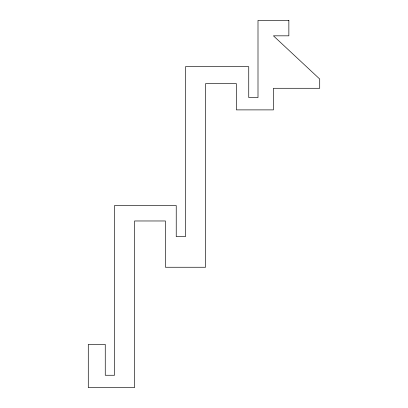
<?xml version="1.0" encoding="UTF-8"?>
<svg xmlns="http://www.w3.org/2000/svg" width="408" height="408" viewBox="0 0 408 408"><rect width="100%" height="100%" fill="white"/><g stroke="black" fill="none" stroke-linecap="round" stroke-linejoin="round"><path stroke-width="0.61" d="M288.859 20.4L257.999 20.4L257.999 97.543L248.742 97.543L248.742 66.688L185.487 66.688L185.487 236.62L176.231 236.62L176.231 205.545L114.515 205.545L114.515 375.258L105.259 375.258L105.259 344.398L88.286 344.398L88.286 387.6L134.574 387.6L134.574 220.973L165.429 220.973L165.429 267.255L205.545 267.255L205.545 83.655L236.4 83.655L236.4 109.885L273.426 109.885L273.426 88.286L319.714 88.286L319.714 79.03L273.426 35.828L288.859 35.828L288.859 20.4"/></g></svg>
